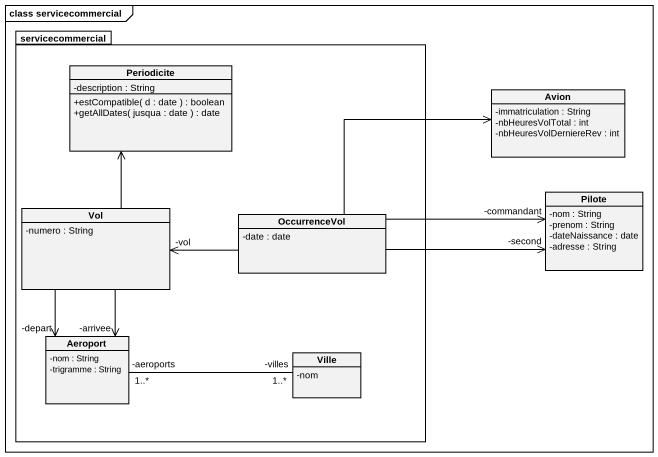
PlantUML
@startuml
mainframe class servicecommercial
hide circle
hide empty members
skinparam classAttributeIconSize 0
package servicecommercial {
  class Periodicite {
    -description : String
    +estCompatible( d : date ) : boolean
    +getAllDates( jusqua : date ) : date
  }
  class Vol {
    -numero : String
  }
  class OccurrenceVol {
    -date : date
  }
  class Aeroport {
    -nom : String
    -trigramme : String
  }
  class Ville {
    -nom
  }
}
class Avion {
  -immatriculation : String
  -nbHeuresVolTotal : int
  -nbHeuresVolDerniereRev : int
}
class Pilote {
  -nom : String
  -prenom : String
  -dateNaissance : date
  -adresse : String
}
Vol -up-> Periodicite
Vol --> "-depart" Aeroport
Vol --> "-arrivee" Aeroport
OccurrenceVol -right-> Avion
OccurrenceVol -left-> "-vol" Vol
OccurrenceVol -right-> "-commandant" Pilote
OccurrenceVol -right-> "-second" Pilote
Aeroport "1..*\n-aeroports" -right- "1..*\n-villes" Ville
@enduml
